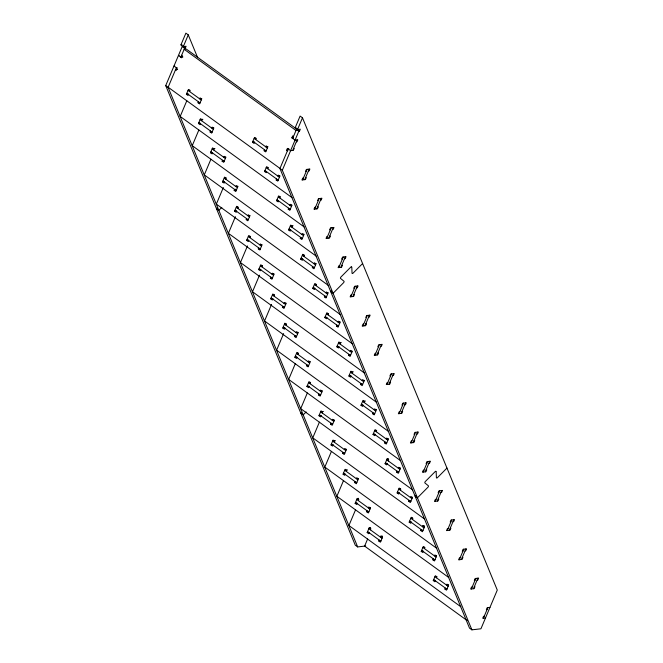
<?xml version="1.0" encoding="UTF-8"?>
<svg xmlns="http://www.w3.org/2000/svg" width="663" height="663" viewBox="0 0 663 663"><rect width="100%" height="100%" fill="white"/><g stroke="black" fill="none" stroke-linecap="round" stroke-linejoin="round"><path stroke-width="0.99" d="M365.703 545.981L357.672 546.925L355.293 545.201L165.717 85.602L182.192 46.592L184.571 48.316L185.267 48.233L186.088 46.286L183.303 46.617L180.924 44.893L185.88 33.15L188.259 34.874L197.649 57.648M182.192 46.592L183.096 46.02M183.303 46.617L188.259 34.874M357.672 546.925L168.095 87.325L176.358 67.759L177.054 67.676M184.571 48.316L180.808 57.217L182.905 56.977M188.391 94.477L187.985 95.455L186.394 94.303L188.449 89.439L190.032 90.591L189.626 91.56M186.809 100.768L180.187 116.448L292.035 197.64M201.767 98.613L199.671 98.853L200.085 97.884L201.668 99.036L199.613 103.9L198.03 102.748L198.436 101.77M200.441 123.699L200.035 124.669L198.444 123.517L200.499 118.652L202.091 119.804L201.676 120.782M198.867 129.981L192.237 145.661L304.085 226.862M213.817 127.826L211.729 128.075L212.135 127.105L213.726 128.257L211.671 133.114L210.08 131.962L210.494 130.992M212.5 152.921L212.085 153.891L210.502 152.739L212.558 147.874L214.141 149.026L213.726 150.004M210.917 159.203L204.295 174.883L316.135 256.075M225.868 157.048L223.779 157.297L224.185 156.319L225.776 157.471L223.721 162.336L222.13 161.184L222.544 160.214M224.55 182.134L224.135 183.112L222.553 181.96L224.608 177.096L226.191 178.248L225.785 179.217M223.356 187.505L216.345 204.105L328.193 285.297M254.493 142.47L254.086 143.44L252.495 142.288L254.551 137.423L256.142 138.575L255.727 139.553M237.926 186.27L235.829 186.51L236.243 185.541L237.826 186.693L235.771 191.557L234.188 190.405L234.594 189.427L235.995 189.27M236.6 211.356L236.194 212.326L234.603 211.174L236.658 206.317L238.249 207.469L237.835 208.439M235.406 216.718L228.395 233.318L340.243 314.519M267.869 146.598L265.772 146.846L266.186 145.868L267.769 147.02L265.714 151.885L264.131 150.733L264.545 149.763M266.551 171.684L266.136 172.662L264.545 171.51L266.601 166.645L268.192 167.797L267.777 168.767M249.976 215.483L247.879 215.732L248.294 214.762L249.876 215.914L247.821 220.779L246.238 219.627L246.653 218.649M248.65 240.578L248.244 241.547L246.653 240.396L248.708 235.531L250.299 236.683L249.885 237.661M293.353 138.335L292.656 138.418L296.419 129.517L298.798 131.241L299.494 131.158L300.314 129.21L297.53 129.542L295.143 127.81L300.107 116.075L302.485 117.799L497.283 590.07L480.932 628.789L471.899 629.85L469.512 628.126L279.935 168.518L288.206 148.951L288.902 148.868M287.386 150.899L286.59 150.319L287.411 148.379L290.585 150.683L293.377 150.352L294.198 148.404L293.502 148.487M296.303 141.841L297.007 141.758L297.828 139.818L295.035 140.142L291.861 137.838L292.681 135.89L293.477 136.47M247.465 245.94L240.445 262.54L352.293 343.732M297.372 128.821L296.419 129.517M279.919 175.819L277.83 176.06L278.236 175.09L279.827 176.242L277.772 181.107L276.181 179.955L276.595 178.977M297.53 129.542L302.485 117.799M471.899 629.85L282.322 170.25L298.798 131.241M292.673 150.435L297.132 139.893M278.601 200.906L278.187 201.875L276.604 200.723L278.659 195.867L280.242 197.019L279.836 197.988M262.026 244.705L259.937 244.954L260.344 243.976L261.935 245.128L259.879 249.992L258.288 248.84L258.703 247.871M260.708 269.791L260.294 270.769L258.711 269.617L260.766 264.752L262.349 265.904L261.935 266.874M259.515 275.162L252.504 291.761L364.343 372.954M291.969 205.033L289.88 205.281L290.286 204.312L291.877 205.464L289.822 210.328L288.239 209.177L288.645 208.199M302.635 179.897L307.085 169.363M304.731 179.656L309.182 169.115M290.651 230.127L290.237 231.097L288.654 229.945L290.709 225.08L292.292 226.232L291.886 227.21M274.076 273.927L271.987 274.167L272.394 273.197L273.985 274.349L271.929 279.214L270.347 278.062L270.753 277.093M272.758 299.013L272.344 299.983L270.761 298.831L272.816 293.974L274.399 295.126L273.993 296.096M271.565 304.375L264.554 320.975L376.402 402.176M304.027 234.254L301.93 234.503L302.345 233.525L303.927 234.677L301.872 239.542L300.289 238.39L300.695 237.42M314.693 209.118L319.143 198.585M316.781 208.87L321.232 198.336M302.701 259.341L302.295 260.319L300.704 259.167L302.759 254.302L304.35 255.454L303.936 256.424M286.134 303.14L284.037 303.389L284.452 302.419L286.035 303.571L283.979 308.436L282.397 307.284L282.803 306.306M284.808 328.235L284.402 329.204L282.811 328.052L284.866 323.188L286.457 324.34L286.043 325.318M283.615 333.597L276.604 350.197L388.452 431.398M316.077 263.476L313.98 263.717L314.395 262.747L315.978 263.899L313.93 268.764L312.339 267.612L312.754 266.642M326.743 238.34L331.193 227.799M328.831 238.092L333.282 227.558M314.759 288.562L314.345 289.532L312.762 288.38L314.809 283.524L316.4 284.676L315.986 285.645M298.184 332.362L296.088 332.611L296.502 331.633L298.085 332.785L296.038 337.649L294.447 336.497L294.861 335.528M296.867 357.448L296.452 358.426L294.869 357.274L296.916 352.409L298.507 353.561L298.093 354.531M295.284 363.738L288.662 379.418L400.502 460.611M328.127 292.69L326.039 292.938L326.445 291.969L328.036 293.121L325.981 297.985L324.389 296.833L324.804 295.855M338.793 267.554L343.243 257.02M340.89 267.313L345.34 256.772M326.809 317.784L326.395 318.754L324.812 317.602L326.867 312.737L328.45 313.889L328.044 314.867M310.234 361.584L308.146 361.832L308.552 360.854L310.143 362.006L308.088 366.871L306.497 365.719L306.911 364.749M308.917 386.67L308.502 387.648L306.919 386.496L308.975 381.631L310.557 382.783L310.151 383.753M307.334 392.96L300.712 408.64L412.56 489.833M340.177 321.911L338.089 322.16L338.503 321.182L340.086 322.334L338.031 327.199L336.448 326.047L336.854 325.077M350.843 296.775L355.293 286.242M352.94 296.527L357.39 285.993M338.859 346.998L338.453 347.976L336.862 346.824L338.917 341.959L340.5 343.111L340.094 344.08M322.284 390.805L320.196 391.046L320.61 390.076L322.193 391.228L320.138 396.093L318.555 394.941L318.961 393.963M320.967 415.892L320.56 416.861L318.969 415.709L321.025 410.845L322.608 411.996L322.201 412.974M319.384 422.174L312.762 437.853L424.61 519.054M352.235 351.133L350.139 351.382L350.553 350.404L352.136 351.556L350.081 356.421L348.498 355.269L348.912 354.299M362.901 325.997L367.352 315.455M364.99 325.748L369.44 315.215M350.909 376.219L350.503 377.197L348.912 376.045L350.967 371.181L352.559 372.333L352.144 373.302M334.343 420.019L332.246 420.267L332.66 419.298L334.243 420.441L332.188 425.306L330.605 424.154L331.019 423.185M333.017 445.113L332.611 446.083L331.019 444.931L333.075 440.066L334.666 441.218L334.251 442.188M331.442 451.395L324.812 467.075L436.66 548.268M364.285 380.355L362.197 380.595L362.603 379.626L364.194 380.777L362.139 385.642L360.548 384.49L360.962 383.512M374.951 355.211L379.402 344.677M377.04 354.97L381.49 344.428M362.968 405.441L362.553 406.411L360.97 405.259L363.026 400.394L364.609 401.546L364.194 402.524M346.393 449.241L344.304 449.489L344.71 448.511L346.301 449.663L344.246 454.528L342.655 453.376L343.069 452.406M345.075 474.327L344.661 475.305L343.078 474.153L345.133 469.288L346.716 470.44L346.301 471.41M343.492 480.617L336.87 496.297L448.71 577.49M376.335 409.568L374.247 409.817L374.653 408.847L376.244 409.991L374.189 414.856L372.598 413.704L373.012 412.734M387.001 384.432L391.452 373.899M389.098 384.192L393.549 373.65M375.018 434.663L374.603 435.632L373.02 434.48L375.076 429.616L376.659 430.768L376.252 431.737M358.443 478.462L356.354 478.703L356.76 477.733L358.351 478.885L356.296 483.75L354.705 482.598L355.119 481.62M357.125 503.548L356.711 504.518L355.128 503.366L357.183 498.501L358.575 498.344M358.36 500.631L358.766 499.653L357.183 498.501M355.542 509.83L348.92 525.51L460.768 606.711M388.394 438.79L386.297 439.039L386.711 438.061L388.294 439.213L386.239 444.077L384.656 442.925L385.062 441.956M399.051 413.654L403.51 403.112M401.148 413.405L405.599 402.872M387.068 463.876L386.662 464.854L385.07 463.702L387.126 458.837L388.518 458.672M370.501 507.676L368.404 507.924L368.819 506.955L370.402 508.107L368.346 512.963L366.763 511.811L367.169 510.841M388.303 460.959L388.717 459.989L387.126 458.837M369.175 532.77L368.769 533.74L367.178 532.588L369.233 527.723L370.625 527.557M370.41 529.853L370.824 528.875L369.233 527.723M367.625 538.986L364.617 546.113L467.274 620.643M400.444 468.012L398.347 468.252L398.761 467.282L400.344 468.434L398.289 473.299L396.706 472.147L397.12 471.169M411.11 442.876L415.56 432.334M413.198 442.627L417.649 432.085M399.126 493.098L398.712 494.068L397.129 492.916L399.176 488.051L400.767 489.203L400.353 490.181M382.551 536.897L380.454 537.146L380.869 536.168L382.452 537.32L380.396 542.185L378.813 541.033L379.228 540.063M412.494 497.225L410.405 497.474L410.811 496.504L412.403 497.656L410.347 502.513L408.756 501.361L409.17 500.391M423.16 472.089L427.61 461.556M425.248 471.849L429.707 461.307M411.176 522.32L410.762 523.289L409.179 522.137L411.234 517.273L412.817 518.425L412.411 519.402M424.544 526.447L422.455 526.695L422.861 525.718L424.453 526.87L422.397 531.734L420.814 530.582L421.22 529.613M435.21 501.311L439.66 490.769M437.307 501.062L441.757 490.529M423.226 551.533L422.812 552.511L421.229 551.359L423.284 546.494L424.867 547.646L424.461 548.616M436.602 555.669L434.505 555.909L434.92 554.939L436.503 556.091L434.447 560.956L432.864 559.804L433.27 558.826M447.268 530.533L451.718 519.991M449.357 530.284L453.807 519.742M435.276 580.755L434.87 581.724L433.279 580.573L435.334 575.716L436.925 576.868L436.511 577.838M448.652 584.882L446.555 585.131L446.97 584.161L448.553 585.313L446.506 590.169L444.914 589.026L445.329 588.048M459.318 559.746L463.769 549.213M461.407 559.506L465.857 548.964M471.368 588.968L475.819 578.426M473.465 588.719L477.915 578.186M483.418 618.189L487.869 607.648M217.224 207.875L216.461 208.638L218.848 210.362L221.79 207.403M331.442 290.8L330.688 291.563L333.066 293.286L343.542 282.736A1.135 0.572 -54 0 0 344.022 281.286L340.525 278.402A1.135 0.572 -54 0 1 340.997 276.952L350.76 267.123A1.135 0.572 -54 0 1 351.572 266.75M362.603 263.543L353.081 273.131A1.135 0.572 -54 0 1 352.036 273.206L351.804 267.04M301.59 412.411L300.828 413.173L303.206 414.897L306.157 411.93M415.809 495.336L415.055 496.098L417.433 497.822L427.908 487.272A1.135 0.572 -54 0 0 428.389 485.822L424.892 482.937A1.135 0.572 -54 0 1 425.364 481.479L435.127 471.65A1.135 0.572 -54 0 1 435.939 471.277M446.97 468.078L437.447 477.658A1.135 0.572 -54 0 1 436.403 477.741L436.171 471.575M180.924 44.893L181.969 44.769M179.126 55.41L178.43 55.493L181.604 57.797L182.424 55.849L181.629 55.278M174.676 65.944L173.979 66.027L177.154 68.33L176.333 70.278L175.538 69.706L177.626 69.458M189.9 90.193L188.035 90.408L201.262 100.005M186.394 94.303L188.491 94.055M198.03 102.748L200.118 102.5M202.878 119.299L200.093 119.63L213.312 129.227M198.444 123.517L200.541 123.277M210.08 131.962L212.177 131.722M295.143 127.81L296.063 127.702M256.001 138.177L254.144 138.401L267.363 147.998M252.495 142.288L254.592 142.039M291.861 137.838L293.261 137.672M214.936 148.52L212.143 148.852L225.362 158.449M210.502 152.739L212.591 152.49M264.131 150.733L266.228 150.493M286.59 150.319L287.982 150.161M222.13 161.184L224.227 160.943M268.051 167.399L266.195 167.615L279.413 177.212M264.545 171.51L265.946 171.344M226.058 177.85L224.193 178.065L237.412 187.662M306.265 171.311L305.568 171.386L306.389 169.446L309.878 169.032L309.057 170.979L308.361 171.062M222.553 181.96L224.641 181.712M276.181 179.955L278.278 179.706M303.455 177.957L302.759 178.032L301.938 179.98L305.428 179.574L306.248 177.626L305.552 177.709M234.188 190.405L236.277 190.157M280.109 196.621L278.245 196.836L291.463 206.433M276.604 200.723L277.996 200.566M238.108 207.071L236.252 207.287L249.47 216.884M318.315 200.524L317.618 200.607L318.439 198.66L321.928 198.254L321.107 200.201L320.411 200.284M234.603 211.174L236.699 210.933M288.239 209.177L290.328 208.928M315.513 207.171L314.817 207.254L313.989 209.201L317.478 208.795L318.298 206.848L317.602 206.931M246.238 219.627L248.327 219.378M293.087 225.727L290.295 226.058L303.521 235.655M288.654 229.945L290.75 229.696M250.158 236.285L248.302 236.509L261.52 246.106M330.373 229.746L329.677 229.829L330.497 227.881L333.986 227.475L333.157 229.415L332.461 229.497M246.653 240.396L248.749 240.147M300.289 238.39L301.682 238.224M327.563 236.393L326.867 236.476L326.047 238.423L329.528 238.009L330.356 236.061L329.652 236.144M258.288 248.84L260.385 248.6M304.209 255.056L302.353 255.272L315.571 264.869M300.704 259.167L302.8 258.918M262.208 265.507L260.352 265.722L273.57 275.319M342.423 258.968L341.727 259.051L342.547 257.103L346.036 256.689L345.216 258.636L344.52 258.719M258.711 269.617L260.799 269.369M312.339 267.612L314.436 267.363M339.613 265.614L338.917 265.697L338.097 267.637L341.586 267.23L342.406 265.283L341.71 265.366M270.347 278.062L272.435 277.814M316.259 284.278L314.403 284.493L327.621 294.09M312.762 288.38L314.85 288.14M274.267 294.728L272.402 294.944L285.629 304.541M354.473 288.181L353.777 288.264L354.597 286.317L358.086 285.91L357.266 287.858L356.57 287.941M270.761 298.831L272.849 298.59M324.389 296.833L326.486 296.585M351.672 294.828L350.967 294.911L350.147 296.858L353.636 296.452L354.456 294.505L353.76 294.587M282.397 307.284L284.485 307.035M328.318 313.491L326.453 313.715L339.671 323.312M324.812 317.602L326.9 317.362M286.317 323.942L284.46 324.166L297.679 333.762M366.531 317.403L365.827 317.486L366.656 315.538L370.136 315.132L369.316 317.071L368.62 317.154M282.811 328.052L284.908 327.812M336.448 326.047L338.536 325.806M363.722 324.05L363.026 324.132L362.197 326.08L365.686 325.666L366.506 323.726L365.81 323.801M294.447 336.497L296.543 336.257M341.296 342.605L338.503 342.928L351.73 352.525M336.862 346.824L338.959 346.575M298.367 353.164L296.51 353.379L309.729 362.976M378.581 346.625L377.885 346.708L378.706 344.76L382.195 344.346L381.366 346.293L380.67 346.376M294.869 357.274L296.958 357.026M348.498 355.269L350.586 355.02M375.772 353.271L375.076 353.354L374.255 355.293L377.744 354.887L378.565 352.94L377.869 353.023M306.497 365.719L308.593 365.47M353.346 371.827L350.561 372.15L363.78 381.747M348.912 376.045L351.009 375.797M310.425 382.385L308.56 382.601L321.779 392.198M390.631 375.838L389.935 375.921L390.756 373.982L394.245 373.567L393.424 375.515L392.728 375.598M306.919 386.496L309.008 386.247M360.548 384.49L362.644 384.242M387.822 382.485L387.126 382.568L386.305 384.515L389.794 384.109L390.615 382.161L389.919 382.244M318.555 394.941L320.643 394.692M365.404 401.04L362.611 401.372L375.83 410.969M360.97 405.259L363.059 405.018M323.403 411.491L320.61 411.822L333.837 421.419M402.681 405.06L401.985 405.143L402.806 403.195L406.295 402.789L405.474 404.737L404.778 404.811M318.969 415.709L321.066 415.469M372.598 413.704L374.694 413.463M399.88 411.706L399.176 411.789L398.355 413.737L401.844 413.322L402.665 411.383L401.969 411.458M330.605 424.154L332.693 423.914M376.526 430.37L374.661 430.585L387.888 440.191M373.02 434.48L375.109 434.232M335.453 440.713L332.669 441.036L345.887 450.641M414.74 434.282L414.043 434.364L414.864 432.417L418.345 432.011L417.524 433.95L416.828 434.033M331.019 444.931L333.116 444.682M384.656 442.925L386.744 442.677M411.93 440.928L411.234 441.011L410.414 442.95L413.894 442.544L414.723 440.597L414.019 440.68M342.655 453.376L344.752 453.127M388.576 459.592L386.72 459.807L399.938 469.404M385.07 463.702L387.167 463.454M347.511 469.934L344.719 470.258L357.937 479.855M426.79 463.495L426.094 463.578L426.914 461.639L430.403 461.224L429.583 463.172L428.878 463.255M343.078 474.153L345.166 473.904M396.706 472.147L398.803 471.899M423.98 470.15L423.284 470.224L422.464 472.172L425.953 471.766L426.773 469.818L426.077 469.901M354.705 482.598L356.802 482.349M400.626 488.805L398.77 489.029L411.988 498.626M397.129 492.916L399.217 492.675M358.633 499.256L356.769 499.479L369.987 509.076M438.84 492.717L438.144 492.8L438.964 490.852L442.453 490.446L441.633 492.394L440.936 492.476M355.128 503.366L357.216 503.126M408.756 501.361L410.853 501.12M436.03 499.363L435.334 499.446L434.514 501.394L438.003 500.979L438.823 499.04L438.127 499.123M366.763 511.811L368.852 511.571M412.684 518.027L410.82 518.251L424.038 527.847M409.179 522.137L411.267 521.889M370.683 528.477L368.827 528.701L382.045 538.298M450.898 521.938L450.194 522.021L451.022 520.074L454.503 519.668L453.683 521.607L452.986 521.69M422.861 525.718L424.262 525.56M367.178 532.588L369.274 532.339M420.814 530.582L422.903 530.334M380.869 536.168L382.261 536.011M448.089 528.585L447.392 528.668L446.564 530.615L450.053 530.201L450.873 528.254L450.177 528.336M378.813 541.033L380.902 540.784M424.734 547.248L422.87 547.464L436.097 557.061M421.229 551.359L423.325 551.11M462.948 551.16L462.252 551.235L463.072 549.295L466.561 548.881L465.733 550.829L465.036 550.912M432.864 559.804L434.953 559.555M460.139 557.807L459.442 557.881L458.622 559.829L462.103 559.423L462.931 557.475L462.227 557.558M436.784 576.47L434.928 576.686L448.147 586.283M433.279 580.573L435.376 580.332M474.998 580.374L474.302 580.457L475.122 578.509L478.611 578.103L477.791 580.05L477.095 580.133M444.914 589.026L447.011 588.777M472.189 587.02L471.492 587.103L470.672 589.051L474.161 588.636L474.981 586.697L474.285 586.78M489.965 607.407L487.172 607.731L486.352 609.678L487.048 609.595M484.247 616.242L483.542 616.325L482.722 618.272L485.515 617.941M182.889 46.509L185.267 48.233M299.494 131.158L186.253 49.045L184.157 49.286L296.005 130.487M186.809 93.326L200.027 102.922M252.91 141.318L266.128 150.915M168.137 87.226L279.985 168.419M165.717 85.602L168.095 87.325M279.935 168.518L282.322 170.25M198.859 122.547L212.077 132.144M264.96 170.532L278.178 180.129M210.909 151.769L224.127 161.366M277.01 199.754L290.237 209.351M222.967 180.982L236.185 190.579M289.068 228.975L302.287 238.572M235.017 210.204L248.235 219.801M301.118 258.189L314.337 267.794M247.067 239.426L260.286 249.023M313.168 287.411L326.387 297.007M259.117 268.639L272.344 278.245M325.218 316.632L338.445 326.229M271.175 297.861L284.394 307.458M337.276 345.854L350.495 355.451M283.225 327.083L296.444 336.68M349.326 375.067L362.545 384.664M295.275 356.304L308.494 365.901M361.376 404.289L374.603 413.886M307.325 385.518L320.552 395.115M373.435 433.511L386.653 443.108M319.384 414.74L332.602 424.337M385.485 462.724L398.703 472.321M331.434 443.961L344.652 453.558M397.535 491.946L410.753 501.543M343.484 473.175L356.702 482.772M409.585 521.168L422.812 530.765M355.542 502.397L368.761 511.993M421.643 550.381L434.862 559.978M367.592 531.618L380.811 541.215M433.693 579.603L446.912 589.2"/></g></svg>
